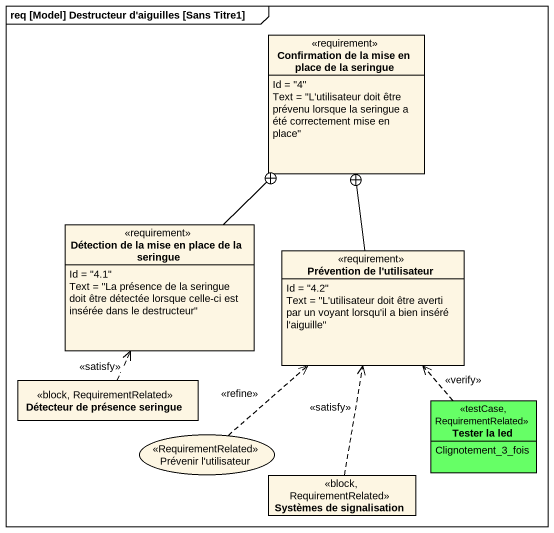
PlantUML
@startuml
mainframe req [Model] Destructeur d'aiguilles [Sans Titre1]
allowmixing
hide circle
hide empty members
class "Confirmation de la mise en place de la seringue" as Confirmation_de_la_mise_en <<requirement>> {
  Id = "4"
  Text = "L'utilisateur doit être prévenu lorsque la seringue a été correctement mise en place"
}
class "Détection de la mise en place de la seringue" as Détection_de_la_mise_en <<requirement>> {
  Id = "4.1"
  Text = "La présence de la seringue doit être détectée lorsque celle-ci est insérée dans le destructeur"
}
class "Prévention de l'utilisateur" as Prévention_de_l_utilisateur <<requirement>> {
  Id = "4.2"
  Text = "L'utilisateur doit être averti par un voyant lorsqu'il a bien inséré l'aiguille"
}
class "Détecteur de présence seringue" as Détecteur_de_présence <<block, RequirementRelated>>
usecase "Prévenir l'utilisateur" as Prévenir_l_utilisateur <<RequirementRelated>>
class "Tester la led" as Tester_la_led <<testCase, RequirementRelated>> #66FF66 {
  Clignotement_3_fois
}
class "Systèmes de signalisation" as Systèmes_de_signalisation <<block, RequirementRelated>>
Détection_de_la_mise_en -up-+ Confirmation_de_la_mise_en
Prévention_de_l_utilisateur -up-+ Confirmation_de_la_mise_en
Détecteur_de_présence .up.> Détection_de_la_mise_en : <<satisfy>>
Prévenir_l_utilisateur .up.> Prévention_de_l_utilisateur : <<refine>>
Tester_la_led .up.> Prévention_de_l_utilisateur : <<verify>>
Systèmes_de_signalisation .up.> Prévention_de_l_utilisateur : <<satisfy>>
@enduml
